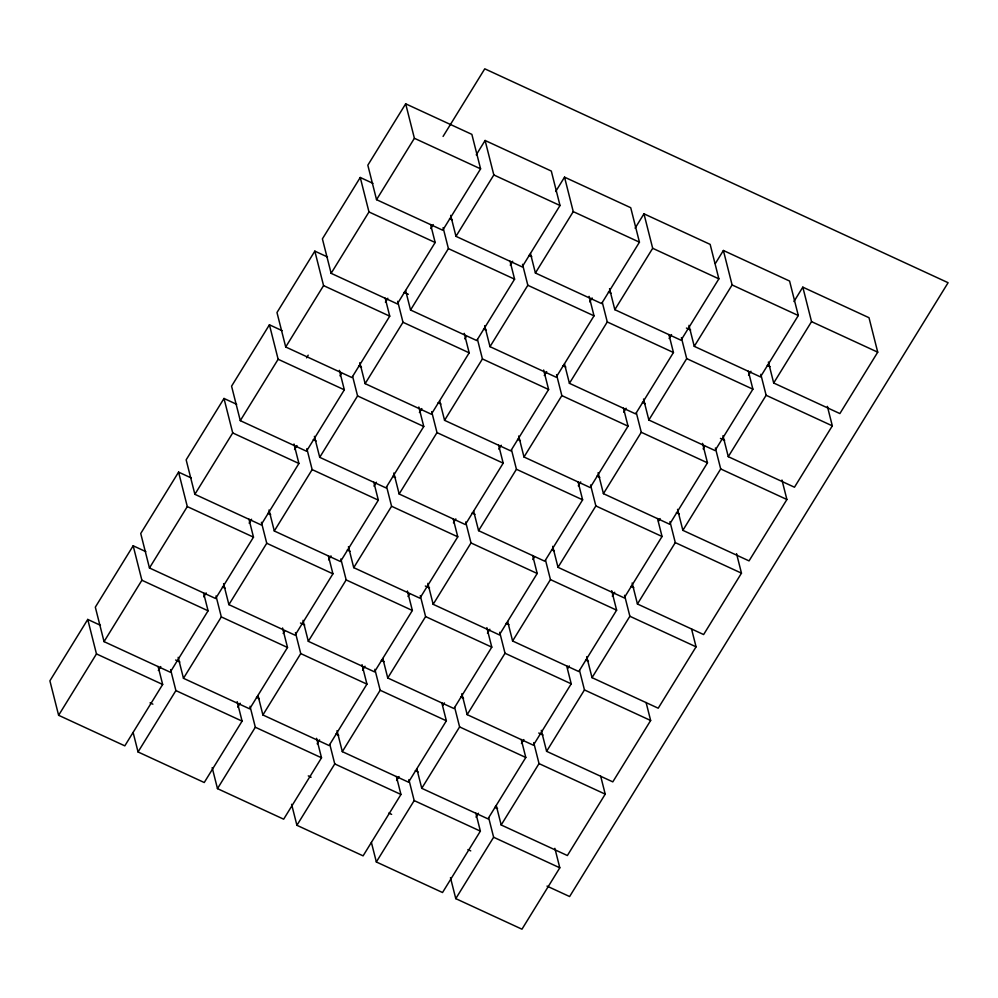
<?xml version="1.0" encoding="UTF-8"?>
<svg xmlns="http://www.w3.org/2000/svg" width="998" height="998" viewBox="0 0 998 998"><rect width="100%" height="100%" fill="white"/><g stroke="black" fill="none" stroke-linecap="round" stroke-linejoin="round"><path stroke-width="1.5" d="M100.424 625.297L87.749 619.434L49.9 680.823L58.62 715.292L124.812 745.855L162.662 684.466L158.108 666.477M145.845 551.632L133.171 545.781L95.321 607.158L104.042 641.627L170.234 672.19L208.083 610.801L203.53 592.824M191.254 477.967L178.58 472.116L140.73 533.506L149.463 567.974L215.643 598.526L253.492 537.149L248.951 519.16M236.676 404.315L224.001 398.464L186.152 459.841L194.872 494.309L261.064 524.873L298.913 463.484L293.986 443.998M282.097 330.65L269.423 324.799L231.573 386.176L240.293 420.657L306.486 451.208L344.335 389.819L339.407 370.345M327.506 256.985L314.832 251.134L276.982 312.524L285.715 346.992L351.907 377.543L389.744 316.166L385.203 298.177M372.928 183.333L360.253 177.482L322.404 238.859L331.124 273.327L397.316 303.891L435.165 242.502L430.612 224.525M405.675 103.817L367.825 165.206L376.545 199.675L442.738 230.226L480.587 168.849L471.867 134.368L405.675 103.817L414.395 138.285L376.545 199.675M58.62 715.292L96.469 653.915L87.749 619.434M104.042 641.627L141.891 580.25L133.171 545.781M149.463 567.974L187.3 506.585L178.58 472.116M194.872 494.309L232.721 432.932L224.001 398.464M240.293 420.657L278.143 359.268L269.423 324.799M285.715 346.992L323.564 285.603L314.832 251.134M331.124 273.327L368.973 211.95L360.253 177.482M306.561 357.833L308.195 355.176M443.075 136.427L484.766 68.812L948.1 282.708L569.621 896.541L547.016 886.112M158.32 670.469L160.74 666.552M203.742 596.816L206.149 592.899M249.151 523.152L251.571 519.234M294.572 449.499L296.992 445.57M339.994 375.834L341.603 373.215M385.403 302.169L387.823 298.252M430.824 228.517L433.244 224.6M476.246 154.852L485.103 140.481L551.295 171.045L560.015 205.513L522.166 266.89L455.974 236.339L450.672 215.356M237.162 701.656L242.09 721.13L204.241 782.519L138.048 751.956L175.898 690.579L170.596 669.596M282.584 627.991L287.511 647.477L249.662 708.854L183.47 678.303L221.319 616.914L216.005 595.931M328.379 555.824L332.92 573.813L295.084 635.202L228.891 604.638L266.74 543.261L261.426 522.278M373.788 482.171L378.342 500.148L340.493 561.537L274.3 530.986L312.149 469.596L306.848 448.613M418.836 407.009L423.763 426.495L385.914 487.872L319.722 457.321L357.571 395.932L352.643 376.458M464.245 333.344L469.185 352.83L431.336 414.22L365.143 383.656L402.992 322.279L397.678 301.296M510.04 261.189L514.594 279.178L476.745 340.555L410.552 310.004L448.401 248.614L443.1 227.631M455.974 236.339L493.823 174.949L485.103 140.481M237.749 707.145L240.169 703.228M283.17 633.481L284.779 630.873M328.579 559.828L330.999 555.898M374.001 486.163L376.421 482.246M419.422 412.498L421.83 408.581M464.843 338.846L466.453 336.226M510.252 265.181L512.673 261.264M555.674 191.516L564.531 177.157L630.724 207.709L639.444 242.177L601.594 303.567L535.402 273.003L530.474 253.529M316.591 738.32L321.518 757.806L283.669 819.183L217.477 788.632L255.326 727.243L250.024 706.26M362.012 664.656L366.94 684.141L329.091 745.531L262.898 714.967L300.747 653.59L295.433 632.607M407.421 591.003L412.361 610.477L374.512 671.866L308.32 641.315L346.169 579.925L340.854 558.942M453.217 518.835L457.77 536.824L419.921 598.201L353.729 567.65L391.578 506.26L386.65 486.787M498.638 445.183L503.192 463.159L465.342 524.549L399.15 493.985L436.999 432.608L431.685 411.625M543.673 370.021L548.613 389.507L510.764 450.884L444.572 420.333L482.421 358.943L477.493 339.457M589.094 296.356L594.022 315.842L556.173 377.219L489.993 346.668L527.83 285.278L522.528 264.308M535.402 273.003L573.251 211.626L564.531 177.157M317.177 743.809L319.597 739.892M362.598 670.157L365.006 666.227M408.02 596.492L409.629 593.885M453.429 522.827L455.849 518.91M498.85 449.175L501.27 445.258M544.272 375.51L546.679 371.593M589.681 301.845L592.101 297.928M635.102 228.193L643.96 213.822L710.152 244.385L718.872 278.854L681.023 340.231L614.83 309.679L609.529 288.696M396.393 776.481L400.947 794.47L363.097 855.86L296.905 825.296L334.754 763.919L329.827 744.433M441.815 702.829L446.368 720.805L408.519 782.195L342.326 751.644L380.176 690.254L374.861 669.271M486.849 627.667L491.789 647.153L453.94 708.53L387.748 677.979L425.597 616.589L420.283 595.606M532.658 555.512L537.198 573.488L499.349 634.878L433.169 604.314L471.006 542.937L465.704 521.954M578.067 481.847L582.62 499.836L544.771 561.213L478.578 530.662L516.428 469.272L511.5 449.786M623.488 408.182L628.041 426.171L590.192 487.548L524 456.997L561.849 395.607L556.535 374.637M668.91 334.53L673.45 352.506L635.614 413.896L569.421 383.332L607.271 321.955L602.33 302.469M614.83 309.679L652.68 248.29L643.96 213.822M396.605 780.486L399.025 776.556M442.825 705.511L444.447 702.904M487.448 633.156L489.856 629.239M532.857 559.504L534.466 556.884M578.279 485.839L580.699 481.922M623.7 412.174L626.108 408.257M669.109 338.522L671.529 334.604M715.341 263.547L723.388 250.486L789.58 281.049L798.3 315.518L760.451 376.895L694.259 346.343L688.957 325.36M475.834 813.158L480.375 831.134L442.526 892.524L376.346 861.973L414.182 800.583L408.881 779.6M521.243 739.493L525.796 757.482L487.947 818.859L421.755 788.308L459.604 726.918L454.676 707.445M566.664 665.841L571.218 683.817L533.369 745.207L467.176 714.643L505.025 653.266L499.711 632.283M611.699 590.679L616.627 610.165L578.79 671.542L512.598 640.99L550.447 579.601L545.507 560.115M657.495 518.511L662.048 536.5L624.199 597.877L558.007 567.326L595.856 505.936L590.554 484.966M702.542 443.349L707.47 462.835L669.621 524.224L603.428 493.661L641.277 432.284L636.35 412.798M748.338 371.194L752.891 389.183L715.042 450.56L648.85 420.008L686.699 358.619L681.385 337.636M694.259 346.343L732.108 284.954L723.388 250.486M476.034 817.15L478.454 813.233M521.455 743.485L523.875 739.568M567.675 668.523L569.284 665.915M612.285 596.168L614.706 592.251M658.518 521.206L660.127 518.586M703.128 448.851L704.738 446.231M748.537 375.186L750.958 371.268M793.959 301.521L802.816 287.162L869.009 317.713L877.729 352.182L839.879 413.571L773.687 383.007L768.385 362.024M554.876 848.325L559.803 867.811L521.966 929.188L455.774 898.637L493.623 837.247L488.683 817.774M600.671 776.17L605.225 794.146L567.375 855.535L501.183 824.972L539.032 763.595L533.73 742.612M646.093 702.505L650.646 720.494L612.797 781.871L546.605 751.319L584.454 689.93L579.526 670.444M691.514 628.84L696.068 646.829L658.218 708.206L592.026 677.654L629.875 616.265L624.561 595.295M736.549 553.678L741.477 573.164L703.627 634.553L637.435 603.99L675.284 542.613L669.982 521.63M781.97 480.026L786.898 499.511L749.049 560.888L682.857 530.337L720.706 468.948L715.391 447.965M827.379 406.361L832.32 425.847L794.47 487.224L728.278 456.672L766.127 395.283L760.813 374.312M773.687 383.007L811.536 321.63L802.816 287.162M414.395 138.285L480.587 168.849M493.823 174.949L560.015 205.513M573.251 211.626L639.444 242.177M652.68 248.29L718.872 278.854M732.108 284.954L798.3 315.518M811.536 321.63L877.729 352.182M449.537 218.699L452.356 219.997M528.977 255.363L531.784 256.661M608.406 292.027L611.213 293.337M686.424 328.055L690.641 330.001M767.262 365.368L770.082 366.665M368.973 211.95L435.165 242.502M448.401 248.614L514.594 279.178M527.83 285.278L594.022 315.842M607.271 321.955L673.45 352.506M686.699 358.619L752.891 389.183M766.127 395.283L832.32 425.847M404.128 292.352L408.344 294.31M483.556 329.028L486.375 330.326M562.984 365.692L565.804 366.99M642.413 402.356L645.232 403.666M720.431 438.384L724.66 440.33M323.564 285.603L389.744 316.166M402.992 322.279L469.185 352.83M482.421 358.943L548.613 389.507M561.849 395.607L628.041 426.171M641.277 432.284L707.47 462.835M720.706 468.948L786.898 499.511M358.706 366.017L361.526 367.314M438.134 402.681L440.954 403.99M517.563 439.357L520.382 440.654M596.991 476.021L599.81 477.318M676.419 512.698L679.239 513.995M278.143 359.268L344.335 389.819M357.571 395.932L423.763 426.495M436.999 432.608L503.192 463.159M516.428 469.272L582.62 499.836M595.856 505.936L662.048 536.5M675.284 542.613L741.477 573.164M313.285 439.681L316.104 440.979M392.713 476.345L395.532 477.643M472.154 513.009L474.961 514.319M551.582 549.686L554.389 550.983M631.01 586.35L633.817 587.647M232.721 432.932L298.913 463.484M312.149 469.596L378.342 500.148M391.578 506.26L457.77 536.824M471.006 542.937L537.198 573.488M550.447 579.601L616.627 610.165M629.875 616.265L696.068 646.829M267.876 513.334L270.683 514.644M347.304 550.01L350.123 551.308M425.323 586.026L429.552 587.972M506.161 623.338L508.98 624.648M585.589 660.015L588.408 661.312M187.3 506.585L253.492 537.149M266.74 543.261L332.92 573.813M346.169 579.925L412.361 610.477M425.597 616.589L491.789 647.153M505.025 653.266L571.218 683.817M584.454 689.93L650.646 720.494M222.454 586.999L225.274 588.296M300.473 623.014L304.702 624.973M381.311 660.339L384.13 661.637M460.739 697.003L463.559 698.301M538.758 733.019L542.987 734.977M141.891 580.25L208.083 610.801M221.319 616.914L287.511 647.477M300.747 653.59L366.94 684.141M380.176 690.254L446.368 720.805M459.604 726.918L525.796 757.482M539.032 763.595L605.225 794.146M175.623 660.015L179.852 661.961M256.461 697.328L259.28 698.625M335.889 733.992L338.709 735.301M415.33 770.668L418.137 771.965M494.759 807.332L497.565 808.63M96.469 653.915L162.662 684.466M175.898 690.579L242.09 721.13M255.326 727.243L321.518 757.806M334.754 763.919L400.947 794.47M414.182 800.583L480.375 831.134M493.623 837.247L559.803 867.811M150.074 702.866L152.894 704.164M308.282 775.895L311.114 777.205M388.808 813.071L391.628 814.38M467.912 849.585L470.732 850.895M722.964 435.689L728.278 456.672M677.555 509.354L682.857 530.337M643.535 399.025L648.85 420.008M632.133 583.007L637.435 603.99M598.114 472.678L603.428 493.661M564.481 363.858L569.421 383.332M586.712 656.672L592.026 677.654M552.705 546.343L558.007 567.326M518.686 436.014L524 456.997M484.679 325.685L489.993 346.668M541.29 730.336L546.605 751.319M507.658 621.505L512.598 640.99M473.651 511.176L478.578 530.662M439.644 400.847L444.572 420.333M405.625 290.518L410.552 310.004M496.256 805.498L501.183 824.972M461.862 693.66L467.176 714.643M427.855 583.331L433.169 604.314M393.848 473.002L399.15 493.985M359.829 362.673L365.143 383.656M450.46 877.654L455.774 898.637M416.827 768.822L421.755 788.308M382.82 658.493L387.748 677.979M348.427 546.667L353.729 567.65M314.407 436.338L319.722 457.321M371.406 842.487L376.346 861.973M337.025 730.661L342.326 751.644M303.005 620.332L308.32 641.315M268.998 510.003L274.3 530.986M291.603 804.313L296.905 825.296M257.971 695.481L262.898 714.967M223.577 583.655L228.891 604.638M212.175 767.649L217.477 788.632M178.155 657.32L183.47 678.303M133.121 732.482L138.048 751.956"/></g></svg>
